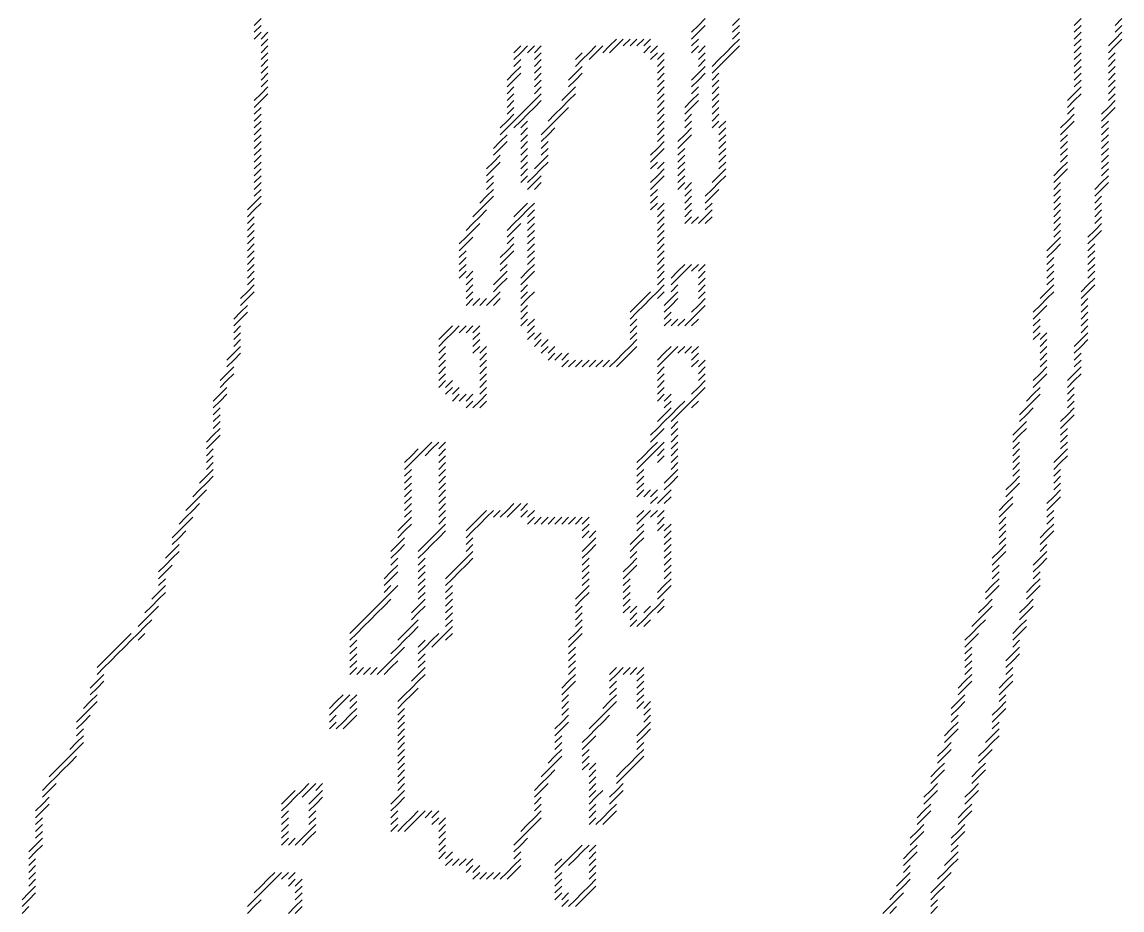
# Model space of a CAD drawing. Header units: metres. Extents: x 5 to 1923, y 5 to 1083.
# Drawn here: x 1304 to 1465, y 321.5 to 451.5 of the extents above; entities that cross this region are included whole.
import ezdxf

# ---------------------------------------------------------------- set-up
doc = ezdxf.new("R2010")
doc.units = ezdxf.units.M

msp = doc.modelspace()

# ---------------------------------------------------------------- linework, layer by layer
for p, q in [((1338, 451), (1339, 452)), ((1338, 450), (1339, 451)), ((1402, 450), (1403, 451)), ((1403, 451), (1404, 452)), ((1403, 450), (1404, 451)), ((1408, 451), (1409, 452)), ((1408, 450), (1409, 451)), ((1458, 451), (1459, 452)), ((1458, 450), (1459, 451)), ((1464, 451), (1465, 452)), ((1464, 450), (1465, 451)), ((1338, 449), (1339, 450)), ((1339, 449), (1340, 450)), ((1402, 449), (1403, 450)), ((1408, 449), (1409, 450)), ((1458, 449), (1459, 450)), ((1464, 449), (1465, 450)), ((1339, 448), (1340, 449)), ((1339, 447), (1340, 448)), ((1376, 447), (1377, 448)), ((1377, 447), (1378, 448)), ((1378, 447), (1379, 448)), ((1379, 447), (1380, 448)), ((1387, 447), (1388, 448)), ((1388, 447), (1389, 448)), ((1389, 447), (1390, 448)), ((1390, 448), (1391, 449)), ((1390, 447), (1391, 448)), ((1391, 448), (1392, 449)), ((1392, 448), (1393, 449)), ((1393, 448), (1394, 449)), ((1394, 448), (1395, 449)), ((1395, 448), (1396, 449)), ((1395, 447), (1396, 448)), ((1396, 447), (1397, 448)), ((1402, 448), (1403, 449)), ((1402, 447), (1403, 448)), ((1403, 447), (1404, 448)), ((1407, 447), (1408, 448)), ((1408, 448), (1409, 449)), ((1408, 447), (1409, 448)), ((1458, 448), (1459, 449)), ((1458, 447), (1459, 448)), ((1463, 448), (1464, 449)), ((1463, 447), (1464, 448)), ((1464, 448), (1465, 449)), ((1339, 446), (1340, 447)), ((1339, 445), (1340, 446)), ((1376, 446), (1377, 447)), ((1376, 445), (1377, 446)), ((1379, 446), (1380, 447)), ((1379, 445), (1380, 446)), ((1385, 446), (1386, 447)), ((1385, 445), (1386, 446)), ((1386, 446), (1387, 447)), ((1387, 446), (1388, 447)), ((1396, 446), (1397, 447)), ((1397, 446), (1398, 447)), ((1397, 445), (1398, 446)), ((1403, 446), (1404, 447)), ((1403, 445), (1404, 446)), ((1405, 445), (1406, 446)), ((1406, 446), (1407, 447)), ((1406, 445), (1407, 446)), ((1407, 446), (1408, 447)), ((1458, 446), (1459, 447)), ((1458, 445), (1459, 446)), ((1463, 446), (1464, 447)), ((1463, 445), (1464, 446)), ((1339, 444), (1340, 445)), ((1376, 444), (1377, 445)), ((1379, 444), (1380, 445)), ((1385, 444), (1386, 445)), ((1397, 444), (1398, 445)), ((1403, 444), (1404, 445)), ((1405, 444), (1406, 445)), ((1458, 444), (1459, 445)), ((1463, 444), (1464, 445)), ((1339, 443), (1340, 444)), ((1339, 442), (1340, 443)), ((1375, 443), (1376, 444)), ((1375, 442), (1376, 443)), ((1376, 443), (1377, 444)), ((1379, 443), (1380, 444)), ((1379, 442), (1380, 443)), ((1384, 443), (1385, 444)), ((1384, 442), (1385, 443)), ((1385, 443), (1386, 444)), ((1397, 443), (1398, 444)), ((1397, 442), (1398, 443)), ((1402, 443), (1403, 444)), ((1402, 442), (1403, 443)), ((1403, 443), (1404, 444)), ((1405, 443), (1406, 444)), ((1405, 442), (1406, 443)), ((1458, 443), (1459, 444)), ((1458, 442), (1459, 443)), ((1463, 443), (1464, 444)), ((1463, 442), (1464, 443)), ((1339, 441), (1340, 442)), ((1375, 441), (1376, 442)), ((1379, 441), (1380, 442)), ((1384, 441), (1385, 442)), ((1397, 441), (1398, 442)), ((1402, 441), (1403, 442)), ((1405, 441), (1406, 442)), ((1458, 441), (1459, 442)), ((1463, 441), (1464, 442)), ((1338, 440), (1339, 441)), ((1338, 439), (1339, 440)), ((1339, 440), (1340, 441)), ((1375, 440), (1376, 441)), ((1375, 439), (1376, 440)), ((1378, 439), (1379, 440)), ((1379, 440), (1380, 441)), ((1379, 439), (1380, 440)), ((1383, 440), (1384, 441)), ((1383, 439), (1384, 440)), ((1384, 440), (1385, 441)), ((1397, 440), (1398, 441)), ((1397, 439), (1398, 440)), ((1401, 439), (1402, 440)), ((1402, 440), (1403, 441)), ((1402, 439), (1403, 440)), ((1405, 440), (1406, 441)), ((1405, 439), (1406, 440)), ((1457, 440), (1458, 441)), ((1457, 439), (1458, 440)), ((1458, 440), (1459, 441)), ((1463, 440), (1464, 441)), ((1463, 439), (1464, 440)), ((1338, 438), (1339, 439)), ((1338, 437), (1339, 438)), ((1375, 438), (1376, 439)), ((1375, 437), (1376, 438)), ((1376, 437), (1377, 438)), ((1377, 438), (1378, 439)), ((1377, 437), (1378, 438)), ((1378, 438), (1379, 439)), ((1381, 437), (1382, 438)), ((1382, 438), (1383, 439)), ((1382, 437), (1383, 438)), ((1383, 438), (1384, 439)), ((1397, 438), (1398, 439)), ((1397, 437), (1398, 438)), ((1401, 438), (1402, 439)), ((1401, 437), (1402, 438)), ((1405, 438), (1406, 439)), ((1405, 437), (1406, 438)), ((1457, 438), (1458, 439)), ((1457, 437), (1458, 438)), ((1462, 438), (1463, 439)), ((1462, 437), (1463, 438)), ((1463, 438), (1464, 439)), ((1338, 436), (1339, 437)), ((1374, 436), (1375, 437)), ((1375, 436), (1376, 437)), ((1376, 436), (1377, 437)), ((1377, 436), (1378, 437)), ((1381, 436), (1382, 437)), ((1397, 436), (1398, 437)), ((1401, 436), (1402, 437)), ((1405, 436), (1406, 437)), ((1406, 436), (1407, 437)), ((1456, 436), (1457, 437)), ((1457, 436), (1458, 437)), ((1462, 436), (1463, 437)), ((1338, 435), (1339, 436)), ((1338, 434), (1339, 435)), ((1374, 435), (1375, 436)), ((1374, 434), (1375, 435)), ((1377, 435), (1378, 436)), ((1377, 434), (1378, 435)), ((1380, 435), (1381, 436)), ((1380, 434), (1381, 435)), ((1381, 435), (1382, 436)), ((1397, 435), (1398, 436)), ((1397, 434), (1398, 435)), ((1400, 434), (1401, 435)), ((1401, 435), (1402, 436)), ((1401, 434), (1402, 435)), ((1406, 435), (1407, 436)), ((1406, 434), (1407, 435)), ((1456, 435), (1457, 436)), ((1456, 434), (1457, 435)), ((1462, 435), (1463, 436)), ((1462, 434), (1463, 435)), ((1338, 433), (1339, 434)), ((1373, 433), (1374, 434)), ((1374, 433), (1375, 434)), ((1377, 433), (1378, 434)), ((1380, 433), (1381, 434)), ((1397, 433), (1398, 434)), ((1400, 433), (1401, 434)), ((1406, 433), (1407, 434)), ((1456, 433), (1457, 434)), ((1462, 433), (1463, 434)), ((1338, 432), (1339, 433)), ((1338, 431), (1339, 432)), ((1373, 432), (1374, 433)), ((1373, 431), (1374, 432)), ((1377, 432), (1378, 433)), ((1377, 431), (1378, 432)), ((1380, 432), (1381, 433)), ((1380, 431), (1381, 432)), ((1396, 432), (1397, 433)), ((1396, 431), (1397, 432)), ((1397, 432), (1398, 433)), ((1400, 432), (1401, 433)), ((1400, 431), (1401, 432)), ((1406, 432), (1407, 433)), ((1406, 431), (1407, 432)), ((1456, 432), (1457, 433)), ((1456, 431), (1457, 432)), ((1462, 432), (1463, 433)), ((1462, 431), (1463, 432)), ((1338, 430), (1339, 431)), ((1338, 429), (1339, 430)), ((1372, 430), (1373, 431)), ((1372, 429), (1373, 430)), ((1373, 430), (1374, 431)), ((1377, 430), (1378, 431)), ((1377, 429), (1378, 430)), ((1379, 430), (1380, 431)), ((1379, 429), (1380, 430)), ((1380, 430), (1381, 431)), ((1396, 430), (1397, 431)), ((1397, 430), (1398, 431)), ((1397, 429), (1398, 430)), ((1400, 430), (1401, 431)), ((1400, 429), (1401, 430)), ((1406, 430), (1407, 431)), ((1406, 429), (1407, 430)), ((1455, 429), (1456, 430)), ((1456, 430), (1457, 431)), ((1456, 429), (1457, 430)), ((1462, 430), (1463, 431)), ((1462, 429), (1463, 430)), ((1338, 428), (1339, 429)), ((1372, 428), (1373, 429)), ((1377, 428), (1378, 429)), ((1378, 428), (1379, 429)), ((1379, 428), (1380, 429)), ((1396, 428), (1397, 429)), ((1397, 428), (1398, 429)), ((1400, 428), (1401, 429)), ((1405, 428), (1406, 429)), ((1406, 428), (1407, 429)), ((1455, 428), (1456, 429)), ((1462, 428), (1463, 429)), ((1338, 427), (1339, 428)), ((1338, 426), (1339, 427)), ((1372, 427), (1373, 428)), ((1372, 426), (1373, 427)), ((1378, 427), (1379, 428)), ((1379, 427), (1380, 428)), ((1396, 427), (1397, 428)), ((1396, 426), (1397, 427)), ((1400, 427), (1401, 428)), ((1401, 427), (1402, 428)), ((1401, 426), (1402, 427)), ((1404, 426), (1405, 427)), ((1405, 427), (1406, 428)), ((1405, 426), (1406, 427)), ((1455, 427), (1456, 428)), ((1455, 426), (1456, 427)), ((1461, 427), (1462, 428)), ((1461, 426), (1462, 427)), ((1462, 427), (1463, 428)), ((1338, 425), (1339, 426)), ((1371, 425), (1372, 426)), ((1372, 425), (1373, 426)), ((1396, 425), (1397, 426)), ((1401, 425), (1402, 426)), ((1404, 425), (1405, 426)), ((1455, 425), (1456, 426)), ((1461, 425), (1462, 426)), ((1337, 424), (1338, 425)), ((1337, 423), (1338, 424)), ((1338, 424), (1339, 425)), ((1370, 423), (1371, 424)), ((1371, 424), (1372, 425)), ((1371, 423), (1372, 424)), ((1376, 423), (1377, 424)), ((1377, 424), (1378, 425)), ((1377, 423), (1378, 424)), ((1378, 424), (1379, 425)), ((1378, 423), (1379, 424)), ((1396, 424), (1397, 425)), ((1397, 424), (1398, 425)), ((1397, 423), (1398, 424)), ((1401, 424), (1402, 425)), ((1401, 423), (1402, 424)), ((1404, 424), (1405, 425)), ((1404, 423), (1405, 424)), ((1455, 424), (1456, 425)), ((1455, 423), (1456, 424)), ((1461, 424), (1462, 425)), ((1461, 423), (1462, 424)), ((1337, 422), (1338, 423)), ((1337, 421), (1338, 422)), ((1369, 421), (1370, 422)), ((1370, 422), (1371, 423)), ((1370, 421), (1371, 422)), ((1375, 421), (1376, 422)), ((1376, 422), (1377, 423)), ((1376, 421), (1377, 422)), ((1378, 422), (1379, 423)), ((1378, 421), (1379, 422)), ((1397, 422), (1398, 423)), ((1397, 421), (1398, 422)), ((1401, 422), (1402, 423)), ((1402, 422), (1403, 423)), ((1403, 422), (1404, 423)), ((1404, 422), (1405, 423)), ((1455, 422), (1456, 423)), ((1455, 421), (1456, 422)), ((1461, 422), (1462, 423)), ((1461, 421), (1462, 422)), ((1337, 420), (1338, 421)), ((1369, 420), (1370, 421)), ((1375, 420), (1376, 421)), ((1378, 420), (1379, 421)), ((1397, 420), (1398, 421)), ((1455, 420), (1456, 421)), ((1460, 420), (1461, 421)), ((1461, 420), (1462, 421)), ((1337, 419), (1338, 420)), ((1337, 418), (1338, 419)), ((1368, 419), (1369, 420)), ((1368, 418), (1369, 419)), ((1369, 419), (1370, 420)), ((1375, 419), (1376, 420)), ((1375, 418), (1376, 419)), ((1378, 419), (1379, 420)), ((1378, 418), (1379, 419)), ((1397, 419), (1398, 420)), ((1397, 418), (1398, 419)), ((1454, 418), (1455, 419)), ((1455, 419), (1456, 420)), ((1455, 418), (1456, 419)), ((1460, 419), (1461, 420)), ((1460, 418), (1461, 419)), ((1337, 417), (1338, 418)), ((1337, 416), (1338, 417)), ((1368, 417), (1369, 418)), ((1368, 416), (1369, 417)), ((1374, 417), (1375, 418)), ((1374, 416), (1375, 417)), ((1375, 417), (1376, 418)), ((1378, 417), (1379, 418)), ((1378, 416), (1379, 417)), ((1397, 417), (1398, 418)), ((1397, 416), (1398, 417)), ((1454, 417), (1455, 418)), ((1454, 416), (1455, 417)), ((1460, 417), (1461, 418)), ((1460, 416), (1461, 417)), ((1337, 415), (1338, 416)), ((1368, 415), (1369, 416)), ((1374, 415), (1375, 416)), ((1378, 415), (1379, 416)), ((1397, 415), (1398, 416)), ((1400, 415), (1401, 416)), ((1401, 415), (1402, 416)), ((1402, 415), (1403, 416)), ((1403, 415), (1404, 416)), ((1454, 415), (1455, 416)), ((1460, 415), (1461, 416)), ((1337, 414), (1338, 415)), ((1337, 413), (1338, 414)), ((1368, 414), (1369, 415)), ((1369, 414), (1370, 415)), ((1369, 413), (1370, 414)), ((1373, 413), (1374, 414)), ((1374, 414), (1375, 415)), ((1374, 413), (1375, 414)), ((1377, 414), (1378, 415)), ((1377, 413), (1378, 414)), ((1378, 414), (1379, 415)), ((1397, 414), (1398, 415)), ((1397, 413), (1398, 414)), ((1399, 414), (1400, 415)), ((1399, 413), (1400, 414)), ((1400, 414), (1401, 415)), ((1403, 414), (1404, 415)), ((1403, 413), (1404, 414)), ((1454, 414), (1455, 415)), ((1454, 413), (1455, 414)), ((1460, 414), (1461, 415)), ((1460, 413), (1461, 414)), ((1337, 412), (1338, 413)), ((1369, 412), (1370, 413)), ((1373, 412), (1374, 413)), ((1377, 412), (1378, 413)), ((1397, 412), (1398, 413)), ((1399, 412), (1400, 413)), ((1403, 412), (1404, 413)), ((1454, 412), (1455, 413)), ((1459, 412), (1460, 413)), ((1460, 412), (1461, 413)), ((1336, 411), (1337, 412)), ((1336, 410), (1337, 411)), ((1337, 411), (1338, 412)), ((1369, 411), (1370, 412)), ((1369, 410), (1370, 411)), ((1370, 410), (1371, 411)), ((1371, 410), (1372, 411)), ((1372, 410), (1373, 411)), ((1373, 411), (1374, 412)), ((1373, 410), (1374, 411)), ((1377, 411), (1378, 412)), ((1377, 410), (1378, 411)), ((1378, 411), (1379, 412)), ((1394, 410), (1395, 411)), ((1395, 411), (1396, 412)), ((1395, 410), (1396, 411)), ((1396, 411), (1397, 412)), ((1397, 411), (1398, 412)), ((1398, 410), (1399, 411)), ((1399, 411), (1400, 412)), ((1399, 410), (1400, 411)), ((1403, 411), (1404, 412)), ((1403, 410), (1404, 411)), ((1453, 411), (1454, 412)), ((1453, 410), (1454, 411)), ((1454, 411), (1455, 412)), ((1459, 411), (1460, 412)), ((1459, 410), (1460, 411)), ((1335, 408), (1336, 409)), ((1336, 409), (1337, 410)), ((1336, 408), (1337, 409)), ((1377, 409), (1378, 410)), ((1377, 408), (1378, 409)), ((1393, 409), (1394, 410)), ((1393, 408), (1394, 409)), ((1394, 409), (1395, 410)), ((1398, 409), (1399, 410)), ((1398, 408), (1399, 409)), ((1402, 409), (1403, 410)), ((1402, 408), (1403, 409)), ((1403, 409), (1404, 410)), ((1452, 409), (1453, 410)), ((1452, 408), (1453, 409)), ((1453, 409), (1454, 410)), ((1459, 409), (1460, 410)), ((1459, 408), (1460, 409)), ((1335, 407), (1336, 408)), ((1377, 407), (1378, 408)), ((1378, 407), (1379, 408)), ((1393, 407), (1394, 408)), ((1398, 407), (1399, 408)), ((1399, 407), (1400, 408)), ((1400, 407), (1401, 408)), ((1401, 407), (1402, 408)), ((1402, 407), (1403, 408)), ((1452, 407), (1453, 408)), ((1459, 407), (1460, 408)), ((1335, 406), (1336, 407)), ((1335, 405), (1336, 406)), ((1365, 405), (1366, 406)), ((1366, 406), (1367, 407)), ((1366, 405), (1367, 406)), ((1367, 406), (1368, 407)), ((1368, 406), (1369, 407)), ((1369, 406), (1370, 407)), ((1370, 406), (1371, 407)), ((1370, 405), (1371, 406)), ((1378, 406), (1379, 407)), ((1378, 405), (1379, 406)), ((1379, 405), (1380, 406)), ((1393, 406), (1394, 407)), ((1393, 405), (1394, 406)), ((1452, 406), (1453, 407)), ((1452, 405), (1453, 406)), ((1453, 405), (1454, 406)), ((1459, 406), (1460, 407)), ((1459, 405), (1460, 406)), ((1335, 404), (1336, 405)), ((1365, 404), (1366, 405)), ((1370, 404), (1371, 405)), ((1379, 404), (1380, 405)), ((1380, 404), (1381, 405)), ((1393, 404), (1394, 405)), ((1453, 404), (1454, 405)), ((1458, 404), (1459, 405)), ((1459, 404), (1460, 405)), ((1334, 402), (1335, 403)), ((1335, 403), (1336, 404)), ((1335, 402), (1336, 403)), ((1365, 403), (1366, 404)), ((1365, 402), (1366, 403)), ((1370, 403), (1371, 404)), ((1371, 403), (1372, 404)), ((1371, 402), (1372, 403)), ((1380, 403), (1381, 404)), ((1381, 403), (1382, 404)), ((1381, 402), (1382, 403)), ((1382, 402), (1383, 403)), ((1383, 402), (1384, 403)), ((1391, 402), (1392, 403)), ((1392, 403), (1393, 404)), ((1392, 402), (1393, 403)), ((1393, 403), (1394, 404)), ((1397, 402), (1398, 403)), ((1398, 403), (1399, 404)), ((1398, 402), (1399, 403)), ((1399, 403), (1400, 404)), ((1400, 403), (1401, 404)), ((1401, 403), (1402, 404)), ((1402, 403), (1403, 404)), ((1402, 402), (1403, 403)), ((1453, 403), (1454, 404)), ((1453, 402), (1454, 403)), ((1458, 403), (1459, 404)), ((1458, 402), (1459, 403)), ((1334, 401), (1335, 402)), ((1334, 400), (1335, 401)), ((1365, 401), (1366, 402)), ((1365, 400), (1366, 401)), ((1371, 401), (1372, 402)), ((1371, 400), (1372, 401)), ((1383, 401), (1384, 402)), ((1384, 401), (1385, 402)), ((1385, 401), (1386, 402)), ((1386, 401), (1387, 402)), ((1387, 401), (1388, 402)), ((1388, 401), (1389, 402)), ((1389, 401), (1390, 402)), ((1390, 401), (1391, 402)), ((1391, 401), (1392, 402)), ((1397, 401), (1398, 402)), ((1397, 400), (1398, 401)), ((1402, 401), (1403, 402)), ((1403, 401), (1404, 402)), ((1403, 400), (1404, 401)), ((1453, 401), (1454, 402)), ((1453, 400), (1454, 401)), ((1458, 401), (1459, 402)), ((1458, 400), (1459, 401)), ((1333, 399), (1334, 400)), ((1334, 399), (1335, 400)), ((1365, 399), (1366, 400)), ((1371, 399), (1372, 400)), ((1397, 399), (1398, 400)), ((1403, 399), (1404, 400)), ((1452, 399), (1453, 400)), ((1453, 399), (1454, 400)), ((1457, 399), (1458, 400)), ((1458, 399), (1459, 400)), ((1333, 398), (1334, 399)), ((1333, 397), (1334, 398)), ((1365, 398), (1366, 399)), ((1366, 398), (1367, 399)), ((1366, 397), (1367, 398)), ((1367, 397), (1368, 398)), ((1371, 398), (1372, 399)), ((1371, 397), (1372, 398)), ((1397, 398), (1398, 399)), ((1397, 397), (1398, 398)), ((1402, 397), (1403, 398)), ((1403, 398), (1404, 399)), ((1403, 397), (1404, 398)), ((1452, 398), (1453, 399)), ((1452, 397), (1453, 398)), ((1457, 398), (1458, 399)), ((1457, 397), (1458, 398)), ((1332, 396), (1333, 397)), ((1333, 396), (1334, 397)), ((1367, 396), (1368, 397)), ((1368, 396), (1369, 397)), ((1369, 396), (1370, 397)), ((1371, 396), (1372, 397)), ((1397, 396), (1398, 397)), ((1398, 396), (1399, 397)), ((1402, 396), (1403, 397)), ((1451, 396), (1452, 397)), ((1452, 396), (1453, 397)), ((1457, 396), (1458, 397)), ((1332, 395), (1333, 396)), ((1332, 394), (1333, 395)), ((1369, 395), (1370, 396)), ((1370, 395), (1371, 396)), ((1371, 395), (1372, 396)), ((1398, 395), (1399, 396)), ((1398, 394), (1399, 395)), ((1399, 394), (1400, 395)), ((1400, 395), (1401, 396)), ((1400, 394), (1401, 395)), ((1401, 395), (1402, 396)), ((1402, 395), (1403, 396)), ((1450, 394), (1451, 395)), ((1451, 395), (1452, 396)), ((1451, 394), (1452, 395)), ((1457, 395), (1458, 396)), ((1457, 394), (1458, 395)), ((1332, 393), (1333, 394)), ((1332, 392), (1333, 393)), ((1397, 393), (1398, 394)), ((1397, 392), (1398, 393)), ((1398, 393), (1399, 394)), ((1399, 393), (1400, 394)), ((1399, 392), (1400, 393)), ((1450, 393), (1451, 394)), ((1450, 392), (1451, 393)), ((1456, 393), (1457, 394)), ((1456, 392), (1457, 393)), ((1457, 393), (1458, 394)), ((1332, 391), (1333, 392)), ((1396, 391), (1397, 392)), ((1397, 391), (1398, 392)), ((1399, 391), (1400, 392)), ((1449, 391), (1450, 392)), ((1450, 391), (1451, 392)), ((1456, 391), (1457, 392)), ((1331, 390), (1332, 391)), ((1331, 389), (1332, 390)), ((1332, 390), (1333, 391)), ((1363, 389), (1364, 390)), ((1364, 389), (1365, 390)), ((1365, 389), (1366, 390)), ((1396, 390), (1397, 391)), ((1396, 389), (1397, 390)), ((1397, 389), (1398, 390)), ((1399, 390), (1400, 391)), ((1399, 389), (1400, 390)), ((1449, 390), (1450, 391)), ((1449, 389), (1450, 390)), ((1456, 390), (1457, 391)), ((1456, 389), (1457, 390)), ((1331, 388), (1332, 389)), ((1361, 388), (1362, 389)), ((1362, 388), (1363, 389)), ((1363, 388), (1364, 389)), ((1365, 388), (1366, 389)), ((1395, 388), (1396, 389)), ((1396, 388), (1397, 389)), ((1397, 388), (1398, 389)), ((1399, 388), (1400, 389)), ((1449, 388), (1450, 389)), ((1456, 388), (1457, 389)), ((1331, 387), (1332, 388)), ((1331, 386), (1332, 387)), ((1360, 387), (1361, 388)), ((1360, 386), (1361, 387)), ((1361, 387), (1362, 388)), ((1365, 387), (1366, 388)), ((1365, 386), (1366, 387)), ((1394, 387), (1395, 388)), ((1394, 386), (1395, 387)), ((1395, 387), (1396, 388)), ((1397, 387), (1398, 388)), ((1399, 387), (1400, 388)), ((1399, 386), (1400, 387)), ((1449, 387), (1450, 388)), ((1449, 386), (1450, 387)), ((1455, 387), (1456, 388)), ((1455, 386), (1456, 387)), ((1456, 387), (1457, 388)), ((1330, 384), (1331, 385)), ((1331, 385), (1332, 386)), ((1331, 384), (1332, 385)), ((1360, 385), (1361, 386)), ((1360, 384), (1361, 385)), ((1365, 385), (1366, 386)), ((1365, 384), (1366, 385)), ((1394, 385), (1395, 386)), ((1394, 384), (1395, 385)), ((1398, 384), (1399, 385)), ((1399, 385), (1400, 386)), ((1399, 384), (1400, 385)), ((1449, 385), (1450, 386)), ((1449, 384), (1450, 385)), ((1455, 385), (1456, 386)), ((1455, 384), (1456, 385)), ((1330, 383), (1331, 384)), ((1360, 383), (1361, 384)), ((1365, 383), (1366, 384)), ((1394, 383), (1395, 384)), ((1398, 383), (1399, 384)), ((1448, 383), (1449, 384)), ((1449, 383), (1450, 384)), ((1455, 383), (1456, 384)), ((1329, 382), (1330, 383)), ((1329, 381), (1330, 382)), ((1330, 382), (1331, 383)), ((1360, 382), (1361, 383)), ((1360, 381), (1361, 382)), ((1365, 382), (1366, 383)), ((1365, 381), (1366, 382)), ((1394, 382), (1395, 383)), ((1395, 382), (1396, 383)), ((1396, 382), (1397, 383)), ((1396, 381), (1397, 382)), ((1397, 381), (1398, 382)), ((1398, 382), (1399, 383)), ((1398, 381), (1399, 382)), ((1448, 382), (1449, 383)), ((1448, 381), (1449, 382)), ((1454, 381), (1455, 382)), ((1455, 382), (1456, 383)), ((1455, 381), (1456, 382)), ((1328, 380), (1329, 381)), ((1328, 379), (1329, 380)), ((1329, 380), (1330, 381)), ((1360, 380), (1361, 381)), ((1360, 379), (1361, 380)), ((1365, 380), (1366, 381)), ((1365, 379), (1366, 380)), ((1371, 379), (1372, 380)), ((1372, 379), (1373, 380)), ((1373, 379), (1374, 380)), ((1374, 379), (1375, 380)), ((1375, 380), (1376, 381)), ((1375, 379), (1376, 380)), ((1376, 380), (1377, 381)), ((1377, 380), (1378, 381)), ((1377, 379), (1378, 380)), ((1378, 379), (1379, 380)), ((1394, 379), (1395, 380)), ((1395, 379), (1396, 380)), ((1396, 379), (1397, 380)), ((1397, 379), (1398, 380)), ((1447, 380), (1448, 381)), ((1447, 379), (1448, 380)), ((1448, 380), (1449, 381)), ((1454, 380), (1455, 381)), ((1454, 379), (1455, 380)), ((1327, 378), (1328, 379)), ((1328, 378), (1329, 379)), ((1360, 378), (1361, 379)), ((1365, 378), (1366, 379)), ((1370, 378), (1371, 379)), ((1371, 378), (1372, 379)), ((1378, 378), (1379, 379)), ((1379, 378), (1380, 379)), ((1380, 378), (1381, 379)), ((1381, 378), (1382, 379)), ((1382, 378), (1383, 379)), ((1383, 378), (1384, 379)), ((1384, 378), (1385, 379)), ((1385, 378), (1386, 379)), ((1386, 378), (1387, 379)), ((1394, 378), (1395, 379)), ((1397, 378), (1398, 379)), ((1447, 378), (1448, 379)), ((1454, 378), (1455, 379)), ((1326, 376), (1327, 377)), ((1327, 377), (1328, 378)), ((1327, 376), (1328, 377)), ((1359, 377), (1360, 378)), ((1359, 376), (1360, 377)), ((1360, 377), (1361, 378)), ((1364, 376), (1365, 377)), ((1365, 377), (1366, 378)), ((1365, 376), (1366, 377)), ((1369, 377), (1370, 378)), ((1369, 376), (1370, 377)), ((1370, 377), (1371, 378)), ((1386, 377), (1387, 378)), ((1386, 376), (1387, 377)), ((1387, 376), (1388, 377)), ((1394, 377), (1395, 378)), ((1394, 376), (1395, 377)), ((1397, 377), (1398, 378)), ((1398, 377), (1399, 378)), ((1398, 376), (1399, 377)), ((1447, 377), (1448, 378)), ((1447, 376), (1448, 377)), ((1453, 376), (1454, 377)), ((1454, 377), (1455, 378)), ((1454, 376), (1455, 377)), ((1326, 375), (1327, 376)), ((1359, 375), (1360, 376)), ((1363, 375), (1364, 376)), ((1364, 375), (1365, 376)), ((1369, 375), (1370, 376)), ((1387, 375), (1388, 376)), ((1393, 375), (1394, 376)), ((1394, 375), (1395, 376)), ((1398, 375), (1399, 376)), ((1447, 375), (1448, 376)), ((1453, 375), (1454, 376)), ((1325, 373), (1326, 374)), ((1326, 374), (1327, 375)), ((1326, 373), (1327, 374)), ((1358, 374), (1359, 375)), ((1358, 373), (1359, 374)), ((1359, 374), (1360, 375)), ((1362, 374), (1363, 375)), ((1362, 373), (1363, 374)), ((1363, 374), (1364, 375)), ((1369, 374), (1370, 375)), ((1369, 373), (1370, 374)), ((1386, 374), (1387, 375)), ((1386, 373), (1387, 374)), ((1387, 374), (1388, 375)), ((1393, 374), (1394, 375)), ((1393, 373), (1394, 374)), ((1398, 374), (1399, 375)), ((1398, 373), (1399, 374)), ((1446, 373), (1447, 374)), ((1447, 374), (1448, 375)), ((1447, 373), (1448, 374)), ((1453, 374), (1454, 375)), ((1453, 373), (1454, 374)), ((1324, 371), (1325, 372)), ((1325, 372), (1326, 373)), ((1325, 371), (1326, 372)), ((1358, 372), (1359, 373)), ((1358, 371), (1359, 372)), ((1362, 372), (1363, 373)), ((1362, 371), (1363, 372)), ((1367, 371), (1368, 372)), ((1368, 372), (1369, 373)), ((1368, 371), (1369, 372)), ((1369, 372), (1370, 373)), ((1386, 372), (1387, 373)), ((1386, 371), (1387, 372)), ((1392, 371), (1393, 372)), ((1393, 372), (1394, 373)), ((1393, 371), (1394, 372)), ((1398, 372), (1399, 373)), ((1398, 371), (1399, 372)), ((1446, 372), (1447, 373)), ((1446, 371), (1447, 372)), ((1452, 372), (1453, 373)), ((1452, 371), (1453, 372)), ((1453, 372), (1454, 373)), ((1324, 370), (1325, 371)), ((1357, 370), (1358, 371)), ((1358, 370), (1359, 371)), ((1362, 370), (1363, 371)), ((1366, 370), (1367, 371)), ((1367, 370), (1368, 371)), ((1386, 370), (1387, 371)), ((1392, 370), (1393, 371)), ((1398, 370), (1399, 371)), ((1446, 370), (1447, 371)), ((1452, 370), (1453, 371)), ((1324, 369), (1325, 370)), ((1324, 368), (1325, 369)), ((1357, 369), (1358, 370)), ((1357, 368), (1358, 369)), ((1358, 368), (1359, 369)), ((1362, 369), (1363, 370)), ((1362, 368), (1363, 369)), ((1366, 369), (1367, 370)), ((1366, 368), (1367, 369)), ((1386, 369), (1387, 370)), ((1386, 368), (1387, 369)), ((1392, 369), (1393, 370)), ((1392, 368), (1393, 369)), ((1397, 368), (1398, 369)), ((1398, 369), (1399, 370)), ((1398, 368), (1399, 369)), ((1445, 368), (1446, 369)), ((1446, 369), (1447, 370)), ((1446, 368), (1447, 369)), ((1451, 368), (1452, 369)), ((1452, 369), (1453, 370)), ((1452, 368), (1453, 369)), ((1323, 367), (1324, 368)), ((1324, 367), (1325, 368)), ((1357, 367), (1358, 368)), ((1362, 367), (1363, 368)), ((1366, 367), (1367, 368)), ((1385, 367), (1386, 368)), ((1386, 367), (1387, 368)), ((1392, 367), (1393, 368)), ((1397, 367), (1398, 368)), ((1445, 367), (1446, 368)), ((1451, 367), (1452, 368)), ((1322, 365), (1323, 366)), ((1323, 366), (1324, 367)), ((1323, 365), (1324, 366)), ((1355, 365), (1356, 366)), ((1356, 366), (1357, 367)), ((1356, 365), (1357, 366)), ((1357, 366), (1358, 367)), ((1361, 365), (1362, 366)), ((1362, 366), (1363, 367)), ((1362, 365), (1363, 366)), ((1366, 366), (1367, 367)), ((1366, 365), (1367, 366)), ((1385, 366), (1386, 367)), ((1385, 365), (1386, 366)), ((1392, 366), (1393, 367)), ((1392, 365), (1393, 366)), ((1393, 365), (1394, 366)), ((1395, 365), (1396, 366)), ((1396, 365), (1397, 366)), ((1397, 366), (1398, 367)), ((1397, 365), (1398, 366)), ((1444, 365), (1445, 366)), ((1445, 366), (1446, 367)), ((1445, 365), (1446, 366)), ((1450, 365), (1451, 366)), ((1451, 366), (1452, 367)), ((1451, 365), (1452, 366)), ((1321, 363), (1322, 364)), ((1322, 364), (1323, 365)), ((1322, 363), (1323, 364)), ((1353, 363), (1354, 364)), ((1354, 364), (1355, 365)), ((1354, 363), (1355, 364)), ((1355, 364), (1356, 365)), ((1361, 364), (1362, 365)), ((1361, 363), (1362, 364)), ((1366, 364), (1367, 365)), ((1366, 363), (1367, 364)), ((1385, 364), (1386, 365)), ((1385, 363), (1386, 364)), ((1393, 364), (1394, 365)), ((1393, 363), (1394, 364)), ((1394, 363), (1395, 364)), ((1395, 364), (1396, 365)), ((1395, 363), (1396, 364)), ((1443, 363), (1444, 364)), ((1444, 364), (1445, 365)), ((1444, 363), (1445, 364)), ((1450, 364), (1451, 365)), ((1450, 363), (1451, 364)), ((1321, 362), (1322, 363)), ((1352, 362), (1353, 363)), ((1353, 362), (1354, 363)), ((1360, 362), (1361, 363)), ((1361, 362), (1362, 363)), ((1366, 362), (1367, 363)), ((1385, 362), (1386, 363)), ((1443, 362), (1444, 363)), ((1449, 362), (1450, 363)), ((1450, 362), (1451, 363)), ((1318, 360), (1319, 361)), ((1319, 361), (1320, 362)), ((1319, 360), (1320, 361)), ((1320, 361), (1321, 362)), ((1321, 361), (1322, 362)), ((1352, 361), (1353, 362)), ((1352, 360), (1353, 361)), ((1359, 361), (1360, 362)), ((1359, 360), (1360, 361)), ((1360, 361), (1361, 362)), ((1362, 360), (1363, 361)), ((1363, 360), (1364, 361)), ((1364, 361), (1365, 362)), ((1364, 360), (1365, 361)), ((1365, 361), (1366, 362)), ((1366, 361), (1367, 362)), ((1384, 361), (1385, 362)), ((1384, 360), (1385, 361)), ((1385, 361), (1386, 362)), ((1442, 361), (1443, 362)), ((1442, 360), (1443, 361)), ((1443, 361), (1444, 362)), ((1449, 361), (1450, 362)), ((1449, 360), (1450, 361)), ((1317, 359), (1318, 360)), ((1318, 359), (1319, 360)), ((1352, 359), (1353, 360)), ((1358, 359), (1359, 360)), ((1359, 359), (1360, 360)), ((1362, 359), (1363, 360)), ((1384, 359), (1385, 360)), ((1442, 359), (1443, 360)), ((1449, 359), (1450, 360)), ((1315, 357), (1316, 358)), ((1316, 358), (1317, 359)), ((1316, 357), (1317, 358)), ((1317, 358), (1318, 359)), ((1352, 358), (1353, 359)), ((1352, 357), (1353, 358)), ((1357, 357), (1358, 358)), ((1358, 358), (1359, 359)), ((1358, 357), (1359, 358)), ((1362, 358), (1363, 359)), ((1362, 357), (1363, 358)), ((1384, 358), (1385, 359)), ((1384, 357), (1385, 358)), ((1442, 358), (1443, 359)), ((1442, 357), (1443, 358)), ((1448, 358), (1449, 359)), ((1448, 357), (1449, 358)), ((1449, 358), (1450, 359)), ((1315, 356), (1316, 357)), ((1315, 355), (1316, 356)), ((1352, 356), (1353, 357)), ((1353, 356), (1354, 357)), ((1354, 356), (1355, 357)), ((1355, 356), (1356, 357)), ((1356, 356), (1357, 357)), ((1357, 356), (1358, 357)), ((1361, 355), (1362, 356)), ((1362, 356), (1363, 357)), ((1362, 355), (1363, 356)), ((1384, 356), (1385, 357)), ((1384, 355), (1385, 356)), ((1390, 356), (1391, 357)), ((1390, 355), (1391, 356)), ((1391, 356), (1392, 357)), ((1392, 356), (1393, 357)), ((1393, 356), (1394, 357)), ((1394, 356), (1395, 357)), ((1394, 355), (1395, 356)), ((1442, 356), (1443, 357)), ((1442, 355), (1443, 356)), ((1448, 356), (1449, 357)), ((1448, 355), (1449, 356)), ((1314, 354), (1315, 355)), ((1315, 354), (1316, 355)), ((1361, 354), (1362, 355)), ((1383, 354), (1384, 355)), ((1384, 354), (1385, 355)), ((1390, 354), (1391, 355)), ((1394, 354), (1395, 355)), ((1441, 354), (1442, 355)), ((1442, 354), (1443, 355)), ((1447, 354), (1448, 355)), ((1448, 354), (1449, 355)), ((1314, 353), (1315, 354)), ((1314, 352), (1315, 353)), ((1350, 352), (1351, 353)), ((1351, 352), (1352, 353)), ((1352, 352), (1353, 353)), ((1359, 352), (1360, 353)), ((1360, 353), (1361, 354)), ((1360, 352), (1361, 353)), ((1361, 353), (1362, 354)), ((1383, 353), (1384, 354)), ((1383, 352), (1384, 353)), ((1390, 353), (1391, 354)), ((1390, 352), (1391, 353)), ((1394, 353), (1395, 354)), ((1394, 352), (1395, 353)), ((1441, 353), (1442, 354)), ((1441, 352), (1442, 353)), ((1447, 353), (1448, 354)), ((1447, 352), (1448, 353)), ((1313, 351), (1314, 352)), ((1313, 350), (1314, 351)), ((1314, 351), (1315, 352)), ((1349, 351), (1350, 352)), ((1349, 350), (1350, 351)), ((1350, 351), (1351, 352)), ((1352, 351), (1353, 352)), ((1352, 350), (1353, 351)), ((1359, 351), (1360, 352)), ((1359, 350), (1360, 351)), ((1383, 351), (1384, 352)), ((1383, 350), (1384, 351)), ((1389, 351), (1390, 352)), ((1389, 350), (1390, 351)), ((1390, 351), (1391, 352)), ((1394, 351), (1395, 352)), ((1395, 351), (1396, 352)), ((1395, 350), (1396, 351)), ((1440, 351), (1441, 352)), ((1440, 350), (1441, 351)), ((1441, 351), (1442, 352)), ((1446, 350), (1447, 351)), ((1447, 351), (1448, 352)), ((1447, 350), (1448, 351)), ((1312, 349), (1313, 350)), ((1313, 349), (1314, 350)), ((1349, 349), (1350, 350)), ((1351, 349), (1352, 350)), ((1352, 349), (1353, 350)), ((1359, 349), (1360, 350)), ((1383, 349), (1384, 350)), ((1388, 349), (1389, 350)), ((1389, 349), (1390, 350)), ((1395, 349), (1396, 350)), ((1440, 349), (1441, 350)), ((1446, 349), (1447, 350)), ((1312, 348), (1313, 349)), ((1312, 347), (1313, 348)), ((1349, 348), (1350, 349)), ((1350, 348), (1351, 349)), ((1351, 348), (1352, 349)), ((1359, 348), (1360, 349)), ((1359, 347), (1360, 348)), ((1382, 348), (1383, 349)), ((1382, 347), (1383, 348)), ((1383, 348), (1384, 349)), ((1387, 348), (1388, 349)), ((1387, 347), (1388, 348)), ((1388, 348), (1389, 349)), ((1394, 347), (1395, 348)), ((1395, 348), (1396, 349)), ((1395, 347), (1396, 348)), ((1439, 347), (1440, 348)), ((1440, 348), (1441, 349)), ((1440, 347), (1441, 348)), ((1446, 348), (1447, 349)), ((1446, 347), (1447, 348)), ((1312, 346), (1313, 347)), ((1359, 346), (1360, 347)), ((1382, 346), (1383, 347)), ((1386, 346), (1387, 347)), ((1387, 346), (1388, 347)), ((1394, 346), (1395, 347)), ((1439, 346), (1440, 347)), ((1445, 346), (1446, 347)), ((1446, 346), (1447, 347)), ((1311, 345), (1312, 346)), ((1311, 344), (1312, 345)), ((1312, 345), (1313, 346)), ((1359, 345), (1360, 346)), ((1359, 344), (1360, 345)), ((1382, 345), (1383, 346)), ((1382, 344), (1383, 345)), ((1386, 345), (1387, 346)), ((1386, 344), (1387, 345)), ((1394, 345), (1395, 346)), ((1394, 344), (1395, 345)), ((1438, 344), (1439, 345)), ((1439, 345), (1440, 346)), ((1439, 344), (1440, 345)), ((1444, 344), (1445, 345)), ((1445, 345), (1446, 346)), ((1445, 344), (1446, 345)), ((1309, 342), (1310, 343)), ((1310, 343), (1311, 344)), ((1310, 342), (1311, 343)), ((1311, 343), (1312, 344)), ((1359, 343), (1360, 344)), ((1359, 342), (1360, 343)), ((1381, 343), (1382, 344)), ((1381, 342), (1382, 343)), ((1382, 343), (1383, 344)), ((1386, 343), (1387, 344)), ((1386, 342), (1387, 343)), ((1387, 342), (1388, 343)), ((1392, 342), (1393, 343)), ((1393, 343), (1394, 344)), ((1393, 342), (1394, 343)), ((1394, 343), (1395, 344)), ((1438, 343), (1439, 344)), ((1438, 342), (1439, 343)), ((1444, 343), (1445, 344)), ((1444, 342), (1445, 343)), ((1308, 341), (1309, 342)), ((1309, 341), (1310, 342)), ((1359, 341), (1360, 342)), ((1380, 341), (1381, 342)), ((1381, 341), (1382, 342)), ((1387, 341), (1388, 342)), ((1391, 341), (1392, 342)), ((1392, 341), (1393, 342)), ((1437, 341), (1438, 342)), ((1438, 341), (1439, 342)), ((1443, 341), (1444, 342)), ((1444, 341), (1445, 342)), ((1307, 339), (1308, 340)), ((1308, 340), (1309, 341)), ((1308, 339), (1309, 340)), ((1345, 339), (1346, 340)), ((1346, 339), (1347, 340)), ((1347, 339), (1348, 340)), ((1359, 340), (1360, 341)), ((1359, 339), (1360, 340)), ((1379, 339), (1380, 340)), ((1380, 340), (1381, 341)), ((1380, 339), (1381, 340)), ((1387, 340), (1388, 341)), ((1387, 339), (1388, 340)), ((1391, 340), (1392, 341)), ((1391, 339), (1392, 340)), ((1437, 340), (1438, 341)), ((1437, 339), (1438, 340)), ((1443, 340), (1444, 341)), ((1443, 339), (1444, 340)), ((1307, 338), (1308, 339)), ((1343, 338), (1344, 339)), ((1344, 338), (1345, 339)), ((1345, 338), (1346, 339)), ((1347, 338), (1348, 339)), ((1359, 338), (1360, 339)), ((1379, 338), (1380, 339)), ((1387, 338), (1388, 339)), ((1388, 338), (1389, 339)), ((1390, 338), (1391, 339)), ((1391, 338), (1392, 339)), ((1436, 338), (1437, 339)), ((1437, 338), (1438, 339)), ((1442, 338), (1443, 339)), ((1443, 338), (1444, 339)), ((1306, 336), (1307, 337)), ((1307, 337), (1308, 338)), ((1307, 336), (1308, 337)), ((1342, 337), (1343, 338)), ((1342, 336), (1343, 337)), ((1343, 337), (1344, 338)), ((1346, 337), (1347, 338)), ((1346, 336), (1347, 337)), ((1347, 337), (1348, 338)), ((1358, 337), (1359, 338)), ((1358, 336), (1359, 337)), ((1359, 337), (1360, 338)), ((1379, 337), (1380, 338)), ((1379, 336), (1380, 337)), ((1387, 337), (1388, 338)), ((1387, 336), (1388, 337)), ((1390, 337), (1391, 338)), ((1390, 336), (1391, 337)), ((1436, 337), (1437, 338)), ((1436, 336), (1437, 337)), ((1442, 337), (1443, 338)), ((1442, 336), (1443, 337)), ((1306, 335), (1307, 336)), ((1306, 334), (1307, 335)), ((1342, 335), (1343, 336)), ((1342, 334), (1343, 335)), ((1346, 335), (1347, 336)), ((1346, 334), (1347, 335)), ((1358, 335), (1359, 336)), ((1358, 334), (1359, 335)), ((1360, 334), (1361, 335)), ((1361, 335), (1362, 336)), ((1361, 334), (1362, 335)), ((1362, 335), (1363, 336)), ((1363, 335), (1364, 336)), ((1364, 335), (1365, 336)), ((1364, 334), (1365, 335)), ((1365, 334), (1366, 335)), ((1378, 334), (1379, 335)), ((1379, 335), (1380, 336)), ((1379, 334), (1380, 335)), ((1387, 335), (1388, 336)), ((1387, 334), (1388, 335)), ((1388, 334), (1389, 335)), ((1389, 335), (1390, 336)), ((1389, 334), (1390, 335)), ((1390, 335), (1391, 336)), ((1435, 335), (1436, 336)), ((1435, 334), (1436, 335)), ((1436, 335), (1437, 336)), ((1441, 335), (1442, 336)), ((1441, 334), (1442, 335)), ((1442, 335), (1443, 336)), ((1306, 333), (1307, 334)), ((1342, 333), (1343, 334)), ((1346, 333), (1347, 334)), ((1358, 333), (1359, 334)), ((1359, 333), (1360, 334)), ((1360, 333), (1361, 334)), ((1365, 333), (1366, 334)), ((1377, 333), (1378, 334)), ((1378, 333), (1379, 334)), ((1435, 333), (1436, 334)), ((1441, 333), (1442, 334)), ((1306, 332), (1307, 333)), ((1306, 331), (1307, 332)), ((1342, 332), (1343, 333)), ((1342, 331), (1343, 332)), ((1343, 331), (1344, 332)), ((1344, 331), (1345, 332)), ((1345, 332), (1346, 333)), ((1345, 331), (1346, 332)), ((1346, 332), (1347, 333)), ((1365, 332), (1366, 333)), ((1365, 331), (1366, 332)), ((1376, 331), (1377, 332)), ((1377, 332), (1378, 333)), ((1377, 331), (1378, 332)), ((1434, 332), (1435, 333)), ((1434, 331), (1435, 332)), ((1435, 332), (1436, 333)), ((1440, 332), (1441, 333)), ((1440, 331), (1441, 332)), ((1441, 332), (1442, 333)), ((1305, 330), (1306, 331)), ((1306, 330), (1307, 331)), ((1365, 330), (1366, 331)), ((1376, 330), (1377, 331)), ((1385, 330), (1386, 331)), ((1386, 330), (1387, 331)), ((1387, 330), (1388, 331)), ((1434, 330), (1435, 331)), ((1440, 330), (1441, 331)), ((1305, 329), (1306, 330)), ((1305, 328), (1306, 329)), ((1365, 329), (1366, 330)), ((1366, 329), (1367, 330)), ((1366, 328), (1367, 329)), ((1367, 328), (1368, 329)), ((1368, 328), (1369, 329)), ((1369, 328), (1370, 329)), ((1376, 329), (1377, 330)), ((1376, 328), (1377, 329)), ((1382, 328), (1383, 329)), ((1383, 328), (1384, 329)), ((1384, 329), (1385, 330)), ((1384, 328), (1385, 329)), ((1385, 329), (1386, 330)), ((1387, 329), (1388, 330)), ((1387, 328), (1388, 329)), ((1433, 329), (1434, 330)), ((1433, 328), (1434, 329)), ((1434, 329), (1435, 330)), ((1439, 328), (1440, 329)), ((1440, 329), (1441, 330)), ((1440, 328), (1441, 329)), ((1305, 327), (1306, 328)), ((1305, 326), (1306, 327)), ((1340, 326), (1341, 327)), ((1341, 326), (1342, 327)), ((1342, 326), (1343, 327)), ((1343, 326), (1344, 327)), ((1369, 327), (1370, 328)), ((1370, 327), (1371, 328)), ((1370, 326), (1371, 327)), ((1371, 326), (1372, 327)), ((1372, 326), (1373, 327)), ((1373, 326), (1374, 327)), ((1374, 326), (1375, 327)), ((1375, 327), (1376, 328)), ((1375, 326), (1376, 327)), ((1376, 327), (1377, 328)), ((1382, 327), (1383, 328)), ((1382, 326), (1383, 327)), ((1387, 327), (1388, 328)), ((1387, 326), (1388, 327)), ((1433, 327), (1434, 328)), ((1433, 326), (1434, 327)), ((1438, 326), (1439, 327)), ((1439, 327), (1440, 328)), ((1439, 326), (1440, 327)), ((1305, 325), (1306, 326)), ((1339, 325), (1340, 326)), ((1340, 325), (1341, 326)), ((1343, 325), (1344, 326)), ((1344, 325), (1345, 326)), ((1382, 325), (1383, 326)), ((1387, 325), (1388, 326)), ((1432, 325), (1433, 326)), ((1433, 325), (1434, 326)), ((1438, 325), (1439, 326)), ((1304, 323), (1305, 324)), ((1305, 324), (1306, 325)), ((1305, 323), (1306, 324)), ((1338, 324), (1339, 325)), ((1338, 323), (1339, 324)), ((1339, 324), (1340, 325)), ((1344, 324), (1345, 325)), ((1344, 323), (1345, 324)), ((1382, 324), (1383, 325)), ((1382, 323), (1383, 324)), ((1383, 323), (1384, 324)), ((1385, 323), (1386, 324)), ((1386, 324), (1387, 325)), ((1386, 323), (1387, 324)), ((1387, 324), (1388, 325)), ((1431, 323), (1432, 324)), ((1432, 324), (1433, 325)), ((1432, 323), (1433, 324)), ((1437, 324), (1438, 325)), ((1437, 323), (1438, 324)), ((1438, 324), (1439, 325)), ((1304, 322), (1305, 323)), ((1304, 321), (1305, 322)), ((1337, 322), (1338, 323)), ((1337, 321), (1338, 322)), ((1338, 322), (1339, 323)), ((1343, 321), (1344, 322)), ((1344, 322), (1345, 323)), ((1344, 321), (1345, 322)), ((1383, 322), (1384, 323)), ((1384, 322), (1385, 323)), ((1385, 322), (1386, 323)), ((1430, 321), (1431, 322)), ((1431, 322), (1432, 323)), ((1431, 321), (1432, 322)), ((1437, 322), (1438, 323)), ((1437, 321), (1438, 322))]:
    msp.add_line(p, q)

doc.saveas('drawing.dxf')
